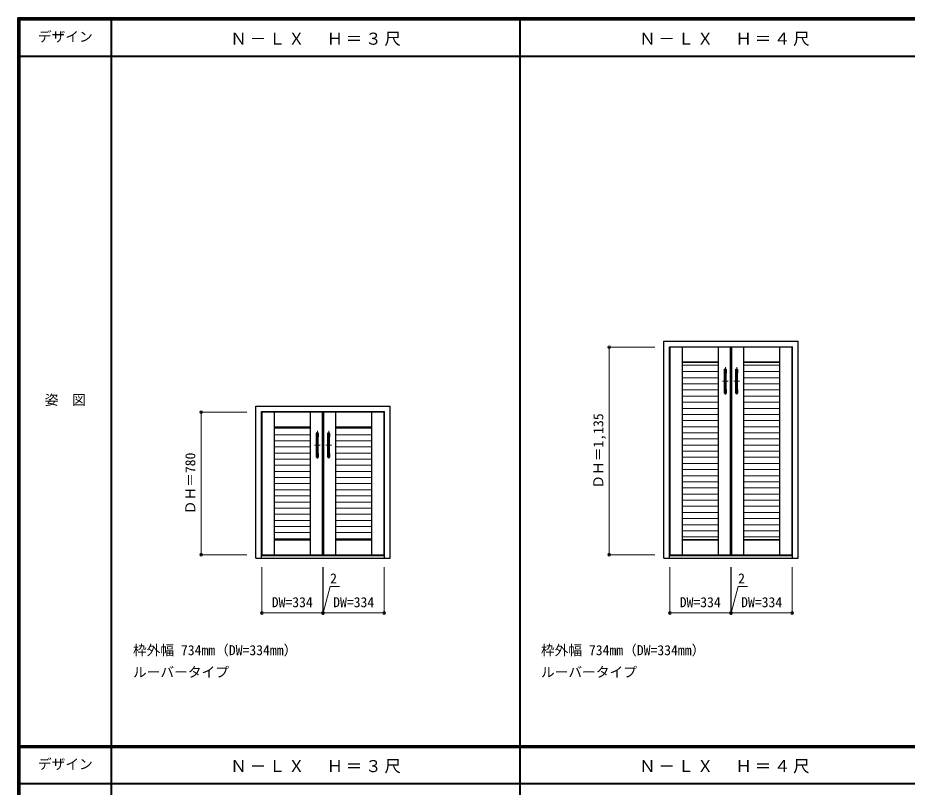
# Model space of a CAD drawing. Units: millimetres, scale not verified. Extents: x -6000 to 5700, y -4205 to 4175.
# Drawn here: x -6000 to -1135, y -36 to 4175 of the extents above; entities that cross this region are included whole.
import ezdxf
from ezdxf.enums import TextEntityAlignment as Align

# ---------------------------------------------------------------- set-up
doc = ezdxf.new("R2010")
doc.units = ezdxf.units.MM
doc.header["$LTSCALE"] = 30
doc.header["$PDMODE"] = 32
doc.header["$PDSIZE"] = 15
doc.linetypes.add('CHAIN1', pattern=[8, 5, -1, 1, -1])
for name, color, linetype, lineweight in [('0-1_通り芯', 4, 'CHAIN1', 9), ('0-2_扉', 3, 'Continuous', 25), ('0-3_仕上げ', 7, 'Continuous', 18), ('0-4_枠', 3, 'Continuous', 25), ('0-7_取手', 7, 'Continuous', 18), ('0-A_文字', 7, 'Continuous', 18), ('0-B_寸法', 7, 'Continuous', 9), ('F-1_枠', 6, 'Continuous', 40)]:
    doc.layers.add(name, color=color, linetype=linetype, lineweight=lineweight)
doc.layers.add('F-A_文字', color=7, linetype='Continuous')
doc.styles.add('ＭＳ ゴシック', font='')
doc.styles.get('ＭＳ ゴシック').set_extended_font_data('MS Gothic')

msp = doc.modelspace()

# ---------------------------------------------------------------- linework, layer by layer
at = {"layer": '0-1_通り芯'}
for p, q in [((-2129.8, 2264), (-2129.8, 2110)), ((-2067.8, 2264), (-2067.8, 2110)), ((-2114.8, 2187), (-2144.8, 2187)), ((-2082.8, 2187), (-2052.8, 2187)), ((-4361.4, 1914), (-4361.4, 1760)), ((-4299.4, 1914), (-4299.4, 1760)), ((-4346.4, 1837), (-4376.4, 1837)), ((-4314.4, 1837), (-4284.4, 1837))]:
    msp.add_line(p, q, dxfattribs=at)
at = {"layer": '0-2_扉'}
for p, q in [((-2099.8, 2372), (-2433.8, 2372)), ((-2433.8, 2372), (-2433.8, 1237)), ((-2099.8, 2372), (-2099.8, 1237)), ((-1763.8, 2372), (-2097.8, 2372)), ((-2097.8, 2372), (-2097.8, 1237)), ((-1763.8, 2372), (-1763.8, 1237)), ((-4331.4, 2017), (-4665.4, 2017)), ((-4665.4, 2017), (-4665.4, 1237)), ((-4331.4, 2017), (-4331.4, 1237)), ((-3995.4, 1237), (-3995.4, 2017)), ((-4665.4, 1237), (-4331.4, 1237)), ((-4329.4, 1237), (-3995.4, 1237)), ((-2433.8, 1237), (-2099.8, 1237)), ((-2097.8, 1237), (-1763.8, 1237))]:
    msp.add_line(p, q, dxfattribs=at)
msp.add_lwpolyline([(-3995.4, 2017), (-4329.4, 2017), (-4329.4, 1237)], dxfattribs=at)
at = {"layer": '0-3_仕上げ'}
for p, q in [((-2430.8, 2372), (-2430.8, 1237)), ((-2365.8, 2372), (-2365.8, 1237)), ((-2364.8, 1237), (-2364.8, 2372)), ((-2168.8, 1237), (-2168.8, 2372)), ((-2167.8, 2372), (-2167.8, 1237)), ((-2102.8, 2372), (-2102.8, 1237)), ((-2094.8, 2372), (-2094.8, 1237)), ((-2029.8, 2372), (-2029.8, 1237)), ((-2028.8, 1237), (-2028.8, 2372)), ((-1832.8, 1237), (-1832.8, 2372)), ((-1831.8, 2372), (-1831.8, 1237)), ((-1766.8, 2372), (-1766.8, 1237)), ((-2168.8, 2292), (-2364.8, 2292)), ((-2364.8, 2289), (-2168.8, 2289)), ((-2028.8, 2292), (-1832.8, 2292)), ((-1832.8, 2289), (-2028.8, 2289)), ((-2168.8, 2274.79), (-2364.8, 2274.79)), ((-2168.8, 2238.72), (-2364.8, 2238.72)), ((-2028.8, 2274.79), (-1832.8, 2274.79)), ((-2028.8, 2238.72), (-1832.8, 2238.72)), ((-2168.8, 2205.22), (-2364.8, 2205.22)), ((-2028.8, 2205.22), (-1832.8, 2205.22)), ((-2168.8, 2171.72), (-2364.8, 2171.72)), ((-2028.8, 2171.72), (-1832.8, 2171.72)), ((-2168.8, 2138.22), (-2364.8, 2138.22)), ((-2168.8, 2104.72), (-2364.8, 2104.72)), ((-2028.8, 2138.22), (-1832.8, 2138.22)), ((-2028.8, 2104.72), (-1832.8, 2104.72)), ((-2168.8, 2071.22), (-2364.8, 2071.22)), ((-2028.8, 2071.22), (-1832.8, 2071.22)), ((-4662.4, 2017), (-4662.4, 1237)), ((-4597.4, 2017), (-4597.4, 1237)), ((-4596.4, 1237), (-4596.4, 2017)), ((-4400.4, 1237), (-4400.4, 2017)), ((-4399.4, 2017), (-4399.4, 1237)), ((-4334.4, 2017), (-4334.4, 1237)), ((-4326.4, 2017), (-4326.4, 1237)), ((-4261.4, 2017), (-4261.4, 1237)), ((-4260.4, 1237), (-4260.4, 2017)), ((-4064.4, 1237), (-4064.4, 2017)), ((-4063.4, 2017), (-4063.4, 1237)), ((-3998.4, 2017), (-3998.4, 1237)), ((-2168.8, 2037.72), (-2364.8, 2037.72)), ((-2168.8, 2004.22), (-2364.8, 2004.22)), ((-2028.8, 2037.72), (-1832.8, 2037.72)), ((-2028.8, 2004.22), (-1832.8, 2004.22)), ((-2168.8, 1970.72), (-2364.8, 1970.72)), ((-2028.8, 1970.72), (-1832.8, 1970.72)), ((-4400.4, 1937), (-4596.4, 1937)), ((-4596.4, 1934), (-4400.4, 1934)), ((-4400.4, 1929.79), (-4596.4, 1929.79)), ((-4260.4, 1937), (-4064.4, 1937)), ((-4064.4, 1934), (-4260.4, 1934)), ((-4260.4, 1929.79), (-4064.4, 1929.79)), ((-2168.8, 1937.22), (-2364.8, 1937.22)), ((-2168.8, 1903.72), (-2364.8, 1903.72)), ((-2028.8, 1937.22), (-1832.8, 1937.22)), ((-2028.8, 1903.72), (-1832.8, 1903.72)), ((-4400.4, 1893.72), (-4596.4, 1893.72)), ((-4400.4, 1860.22), (-4596.4, 1860.22)), ((-4260.4, 1893.72), (-4064.4, 1893.72)), ((-4260.4, 1860.22), (-4064.4, 1860.22)), ((-2168.8, 1870.22), (-2364.8, 1870.22)), ((-2028.8, 1870.22), (-1832.8, 1870.22)), ((-4400.4, 1826.72), (-4596.4, 1826.72)), ((-4260.4, 1826.72), (-4064.4, 1826.72)), ((-2168.8, 1836.72), (-2364.8, 1836.72)), ((-2168.8, 1803.22), (-2364.8, 1803.22)), ((-2028.8, 1836.72), (-1832.8, 1836.72)), ((-2028.8, 1803.22), (-1832.8, 1803.22)), ((-4400.4, 1793.22), (-4596.4, 1793.22)), ((-4400.4, 1759.72), (-4596.4, 1759.72)), ((-4260.4, 1793.22), (-4064.4, 1793.22)), ((-4260.4, 1759.72), (-4064.4, 1759.72)), ((-2168.8, 1769.72), (-2364.8, 1769.72)), ((-2028.8, 1769.72), (-1832.8, 1769.72)), ((-4400.4, 1726.22), (-4596.4, 1726.22)), ((-4260.4, 1726.22), (-4064.4, 1726.22)), ((-2168.8, 1736.22), (-2364.8, 1736.22)), ((-2028.8, 1736.22), (-1832.8, 1736.22)), ((-4400.4, 1692.72), (-4596.4, 1692.72)), ((-4400.4, 1659.22), (-4596.4, 1659.22)), ((-4260.4, 1692.72), (-4064.4, 1692.72)), ((-4260.4, 1659.22), (-4064.4, 1659.22)), ((-2168.8, 1702.72), (-2364.8, 1702.72)), ((-2168.8, 1669.22), (-2364.8, 1669.22)), ((-2028.8, 1702.72), (-1832.8, 1702.72)), ((-2028.8, 1669.22), (-1832.8, 1669.22)), ((-4400.4, 1625.72), (-4596.4, 1625.72)), ((-4260.4, 1625.72), (-4064.4, 1625.72)), ((-2168.8, 1635.72), (-2364.8, 1635.72)), ((-2028.8, 1635.72), (-1832.8, 1635.72)), ((-4400.4, 1592.22), (-4596.4, 1592.22)), ((-4400.4, 1558.72), (-4596.4, 1558.72)), ((-4260.4, 1592.22), (-4064.4, 1592.22)), ((-4260.4, 1558.72), (-4064.4, 1558.72)), ((-2168.8, 1602.22), (-2364.8, 1602.22)), ((-2168.8, 1568.72), (-2364.8, 1568.72)), ((-2028.8, 1602.22), (-1832.8, 1602.22)), ((-2028.8, 1568.72), (-1832.8, 1568.72)), ((-4400.4, 1525.22), (-4596.4, 1525.22)), ((-4260.4, 1525.22), (-4064.4, 1525.22)), ((-2168.8, 1535.22), (-2364.8, 1535.22)), ((-2028.8, 1535.22), (-1832.8, 1535.22)), ((-4400.4, 1491.72), (-4596.4, 1491.72)), ((-4260.4, 1491.72), (-4064.4, 1491.72)), ((-2168.8, 1501.72), (-2364.8, 1501.72)), ((-2168.8, 1468.22), (-2364.8, 1468.22)), ((-2028.8, 1501.72), (-1832.8, 1501.72)), ((-2028.8, 1468.22), (-1832.8, 1468.22)), ((-4400.4, 1458.22), (-4596.4, 1458.22)), ((-4400.4, 1424.72), (-4596.4, 1424.72)), ((-4260.4, 1458.22), (-4064.4, 1458.22)), ((-4260.4, 1424.72), (-4064.4, 1424.72)), ((-2168.8, 1434.72), (-2364.8, 1434.72)), ((-2028.8, 1434.72), (-1832.8, 1434.72)), ((-4400.4, 1391.22), (-4596.4, 1391.22)), ((-4260.4, 1391.22), (-4064.4, 1391.22)), ((-2168.8, 1401.22), (-2364.8, 1401.22)), ((-2168.8, 1367.72), (-2364.8, 1367.72)), ((-2028.8, 1401.22), (-1832.8, 1401.22)), ((-2028.8, 1367.72), (-1832.8, 1367.72)), ((-4400.4, 1357.72), (-4596.4, 1357.72)), ((-4400.4, 1324.22), (-4596.4, 1324.22)), ((-4400.4, 1320), (-4596.4, 1320)), ((-4400.4, 1317), (-4596.4, 1317)), ((-4260.4, 1357.72), (-4064.4, 1357.72)), ((-4260.4, 1324.22), (-4064.4, 1324.22)), ((-4260.4, 1320), (-4064.4, 1320)), ((-4260.4, 1317), (-4064.4, 1317)), ((-2168.8, 1334.22), (-2364.8, 1334.22)), ((-2168.8, 1320), (-2364.8, 1320)), ((-2168.8, 1317), (-2364.8, 1317)), ((-2028.8, 1334.22), (-1832.8, 1334.22)), ((-2028.8, 1320), (-1832.8, 1320)), ((-1832.8, 1317), (-2028.8, 1317))]:
    msp.add_line(p, q, dxfattribs=at)
at = {"layer": '0-4_枠'}
for p, q in [((-2465.8, 1218), (-2465.8, 2405)), ((-2465.8, 2405), (-1731.8, 2405)), ((-1731.8, 1218), (-1731.8, 2405)), ((-2435.8, 1218), (-2435.8, 2375)), ((-2435.8, 2375), (-1761.8, 2375)), ((-1761.8, 1218), (-1761.8, 2375)), ((-4697.4, 2050), (-3963.4, 2050)), ((-4697.4, 1218), (-4697.4, 2050)), ((-3963.4, 1218), (-3963.4, 2050)), ((-4667.4, 2020), (-3993.4, 2020)), ((-4667.4, 1218), (-4667.4, 2020)), ((-3993.4, 1218), (-3993.4, 2020)), ((-4697.4, 1218), (-3963.4, 1218)), ((-4667.4, 1233), (-3993.4, 1233)), ((-2465.8, 1218), (-1731.8, 1218)), ((-2435.8, 1233), (-1761.8, 1233))]:
    msp.add_line(p, q, dxfattribs=at)
at = {"layer": '0-7_取手'}
for p, q in [((-2135.8, 2232), (-2135.8, 2250)), ((-2123.8, 2232), (-2123.8, 2250)), ((-2073.8, 2232), (-2073.8, 2250)), ((-2061.8, 2232), (-2061.8, 2250)), ((-2135.8, 2122), (-2135.8, 2140)), ((-2123.8, 2122), (-2123.8, 2140)), ((-2073.8, 2122), (-2073.8, 2140)), ((-2061.8, 2122), (-2061.8, 2140)), ((-4367.4, 1882), (-4367.4, 1900)), ((-4355.4, 1882), (-4355.4, 1900)), ((-4305.4, 1882), (-4305.4, 1900)), ((-4293.4, 1882), (-4293.4, 1900)), ((-4367.4, 1772), (-4367.4, 1790)), ((-4355.4, 1772), (-4355.4, 1790)), ((-4305.4, 1772), (-4305.4, 1790)), ((-4293.4, 1772), (-4293.4, 1790))]:
    msp.add_line(p, q, dxfattribs=at)
at = {"layer": '0-7_取手', "color": 3, "lineweight": 25}
for p, q in [((-2134.8, 2120), (-2134.8, 2252)), ((-2125.8, 2253), (-2133.8, 2253)), ((-2124.8, 2120), (-2124.8, 2252)), ((-2072.8, 2120), (-2072.8, 2252)), ((-2071.8, 2253), (-2063.8, 2253)), ((-2062.8, 2120), (-2062.8, 2252)), ((-2133.8, 2119), (-2125.8, 2119)), ((-2063.8, 2119), (-2071.8, 2119)), ((-4366.4, 1770), (-4366.4, 1902)), ((-4357.4, 1903), (-4365.4, 1903)), ((-4356.4, 1770), (-4356.4, 1902)), ((-4304.4, 1770), (-4304.4, 1902)), ((-4303.4, 1903), (-4295.4, 1903)), ((-4294.4, 1770), (-4294.4, 1902)), ((-4365.4, 1769), (-4357.4, 1769)), ((-4295.4, 1769), (-4303.4, 1769))]:
    msp.add_line(p, q, dxfattribs=at)
at = {"layer": '0-7_取手'}
for centre, start, end in [((-2134.8, 2250), 90, 180), ((-2124.8, 2250), 0, 90), ((-2072.8, 2250), 90, 180), ((-2062.8, 2250), 0, 90), ((-2134.8, 2232), 180, 270), ((-2124.8, 2232), 270, 0), ((-2072.8, 2232), 180, 270), ((-2062.8, 2232), 270, 0), ((-2134.8, 2140), 90, 180), ((-2124.8, 2140), 0, 90), ((-2072.8, 2140), 90, 180), ((-2062.8, 2140), 0, 90), ((-2134.8, 2122), 180, 270), ((-2124.8, 2122), 270, 0), ((-2072.8, 2122), 180, 270), ((-2062.8, 2122), 270, 0), ((-4366.4, 1900), 90, 180), ((-4356.4, 1900), 0, 90), ((-4304.4, 1900), 90, 180), ((-4294.4, 1900), 0, 90), ((-4366.4, 1882), 180, 270), ((-4356.4, 1882), 270, 0), ((-4304.4, 1882), 180, 270), ((-4294.4, 1882), 270, 0), ((-4366.4, 1790), 90, 180), ((-4366.4, 1772), 180, 270), ((-4356.4, 1790), 0, 90), ((-4356.4, 1772), 270, 0), ((-4304.4, 1790), 90, 180), ((-4304.4, 1772), 180, 270), ((-4294.4, 1790), 0, 90), ((-4294.4, 1772), 270, 0)]:
    msp.add_arc(centre, 1, start, end, dxfattribs=at)
at = {"layer": '0-7_取手', "color": 3, "lineweight": 25}
for centre, start, end in [((-2133.8, 2252), 90, 180), ((-2125.8, 2252), 0, 90), ((-2071.8, 2252), 90, 180), ((-2063.8, 2252), 0, 90), ((-2133.8, 2120), 180, 270), ((-2125.8, 2120), 270, 0), ((-2071.8, 2120), 180, 270), ((-2063.8, 2120), 270, 0), ((-4365.4, 1902), 90, 180), ((-4357.4, 1902), 0, 90), ((-4303.4, 1902), 90, 180), ((-4295.4, 1902), 0, 90), ((-4365.4, 1770), 180, 270), ((-4357.4, 1770), 270, 0), ((-4303.4, 1770), 180, 270), ((-4295.4, 1770), 270, 0)]:
    msp.add_arc(centre, 1, start, end, dxfattribs=at)
at = {"layer": '0-B_寸法', "color": 4}
for p, q in [((-2765.8, 2372), (-2765.8, 1237)), ((-2765.8, 2372), (-2515.8, 2372)), ((-4997.4, 2017), (-4747.4, 2017)), ((-4997.4, 2017), (-4997.4, 1237)), ((-4997.4, 1237), (-4747.4, 1237)), ((-2765.8, 1237), (-2515.8, 1237)), ((-4665.4, 918), (-4665.4, 1168)), ((-4331.4, 918), (-4331.4, 1168)), ((-2433.8, 918), (-2433.8, 1168)), ((-2099.8, 918), (-2099.8, 1168)), ((-4665.4, 918), (-4331.4, 918)), ((-2433.8, 918), (-2099.8, 918))]:
    msp.add_line(p, q, dxfattribs=at)
for points in [[(-4331.4, 918), (-4329.4, 918), (-4329.4, 1168)], [(-4329.4, 918), (-3995.4, 918), (-3995.4, 1168)], [(-2099.8, 918), (-2097.8, 918), (-2097.8, 1168)], [(-2097.8, 918), (-1763.8, 918), (-1763.8, 1168)], [(-4330.4, 918), (-4291.43, 1063.45), (-4239.49, 1063.45)], [(-2098.8, 918), (-2059.83, 1063.45), (-2007.89, 1063.45)]]:
    msp.add_lwpolyline(points, dxfattribs=at)
at = {"layer": '0-B_寸法'}
for p in [(-2765.8, 2372), (-4997.4, 2017), (-4997.4, 1237), (-2765.8, 1237), (-4665.4, 918), (-4331.4, 918), (-4329.4, 918), (-3995.4, 918), (-2433.8, 918), (-2099.8, 918), (-2097.8, 918), (-1763.8, 918)]:
    msp.add_point(p, dxfattribs=at)
at = {"layer": 'F-1_枠'}
for p, q in [((-6000, 4175), (5700, 4175)), ((-6000, 4175), (-6000, -4205)), ((-6000, 4170), (5700, 4170)), ((-6000, 4165), (5700, 4165)), ((-5995, 4175), (-5995, -4205)), ((-5990, 4175), (-5990, -4205)), ((-5490, 4175), (-5490, -3790)), ((-3254, 4175), (-3254, -3790)), ((-6000, 3965), (5700, 3965)), ((-5990, 190.5), (5690, 190.5)), ((-5990, 187.5), (5690, 187.5)), ((-5990, 184.5), (5690, 184.5)), ((-5990, -15.5), (5690, -15.5))]:
    msp.add_line(p, q, dxfattribs=at)

# ---------------------------------------------------------------- texts
at = {"layer": '0-A_文字', "style": 'ＭＳ ゴシック'}
for s, p in [('枠外幅 734mm（DW=334mm）', (-5370, 670.5)), ('枠外幅 734mm（DW=334mm）', (-3138.4, 670.5)), ('ルーバータイプ', (-5370, 550.5)), ('ルーバータイプ', (-3138.4, 550.5))]:
    msp.add_text(s, height=54.99, dxfattribs=at).set_placement(p, align=Align.BOTTOM_LEFT)
at = {"layer": '0-A_文字', "char_height": 65.98, "attachment_point": 7, "style": 'ＭＳ ゴシック'}
for s, insert in [('\\T1.17;Ｎ－ＬＸ\u3000Ｈ＝３尺', (-4837, 4020)), ('\\T1.17;Ｎ－ＬＸ\u3000Ｈ＝４尺', (-2601, 4020)), ('\\T1.17;Ｎ－ＬＸ\u3000Ｈ＝３尺', (-4837, 39.5)), ('\\T1.17;Ｎ－ＬＸ\u3000Ｈ＝４尺', (-2601, 39.5))]:
    msp.add_mtext(s, dxfattribs=dict(at, insert=insert))
at = {"layer": '0-B_寸法', "style": 'ＭＳ ゴシック'}
for s, p in [('ＤＨ＝1,135', (-2780.8, 1598.25)), ('ＤＨ＝780', (-5012.4, 1458.25))]:
    msp.add_text(s, height=54.99, rotation=90, dxfattribs=at).set_placement(p, align=Align.BOTTOM_LEFT)
for s, p in [('2', (-4291.43, 1063.45)), ('2', (-2059.83, 1063.45)), ('DW=334', (-4610.9, 933)), ('DW=334', (-4274.9, 933)), ('DW=334', (-2379.3, 933)), ('DW=334', (-2043.3, 933))]:
    msp.add_text(s, height=54.99, dxfattribs=at).set_placement(p, align=Align.BOTTOM_LEFT)
at = {"layer": 'F-A_文字', "style": 'ＭＳ ゴシック'}
for s, p in [('デザイン', (-5890, 4027.5)), ('姿\u3000図', (-5852.5, 2040.25)), ('デザイン', (-5890, 47))]:
    msp.add_text(s, height=54.99, dxfattribs=at).set_placement(p, align=Align.BOTTOM_LEFT)

doc.saveas('drawing.dxf')
